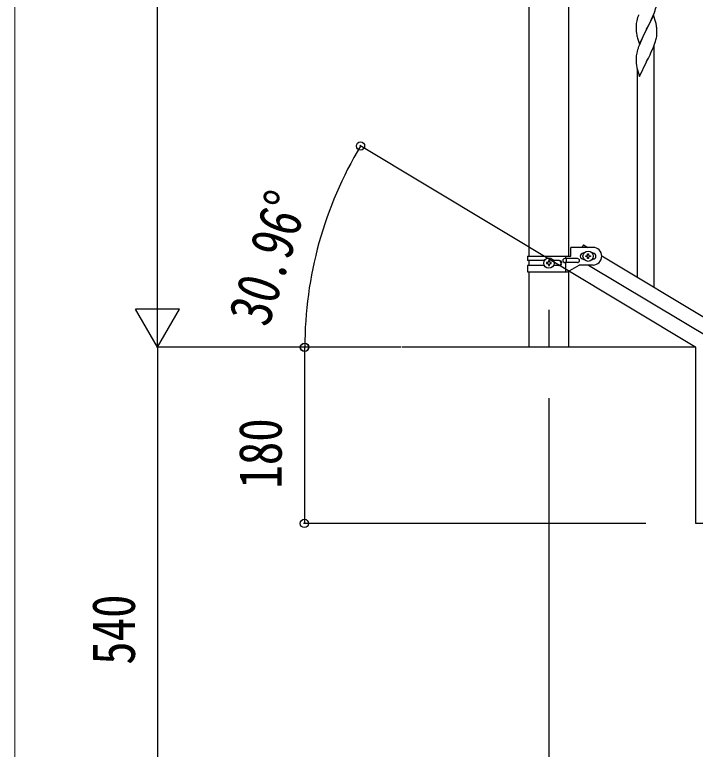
# Model space of a CAD drawing. Units: millimetres, scale not verified. Extents: x -4015 to 4015, y -2862 to 2860.
# Drawn here: x -3965 to -3270, y -1861 to -1110 of the extents above; entities that cross this region are included whole.
import ezdxf
from ezdxf.enums import TextEntityAlignment as Align

# ---------------------------------------------------------------- set-up
doc = ezdxf.new("R2010")
doc.units = ezdxf.units.MM
doc.header["$LTSCALE"] = 10
for name, color, linetype in [('0-2_YKK_12', 2, 'Continuous'), ('0-3_YKK_A1', 4, 'Continuous'), ('0-4_YKK_D', 6, 'Continuous')]:
    doc.layers.add(name, color=color, linetype=linetype)
doc.layers.add('0-5_YKK_ZWAK', color=92, linetype='Continuous', lineweight=18)
doc.styles.add('ＭＳ ゴシック', font='')
doc.styles.get('ＭＳ ゴシック').set_extended_font_data('MS Gothic')

msp = doc.modelspace()

# ---------------------------------------------------------------- linework, layer by layer
at = {"layer": '0-2_YKK_12'}
msp.add_line((-3419.17, -1411.78), (-3419.17, -1449.9), dxfattribs=at)
at = {"layer": '0-3_YKK_A1'}
for p, q in [((-3439.42, -1356.84), (-3439.42, -519.9)), ((-3398.92, -1356.84), (-3398.92, -519.9)), ((-3311.67, -1388.59), (-3311.67, -1141.31)), ((-3328.67, -1378.39), (-3328.67, -1166.51)), ((-3396.67, -1356.84), (-3396.67, -1347.84)), ((-3374.17, -1347.84), (-3396.67, -1347.84)), ((-3383.89, -1345.27), (-3385.44, -1347.84)), ((-3383.89, -1345.27), (-3379.6, -1347.84)), ((-3441.17, -1356.84), (-3441.17, -1361.34)), ((-3441.17, -1356.84), (-3396.67, -1356.84)), ((-3402.2, -1356.84), (-3402.2, -1359.34)), ((-3384.17, -1353.84), (-3383.54, -1353.84)), ((-3380.61, -1357.32), (-3381.57, -1357.32)), ((-3377.73, -1356.36), (-3376.77, -1356.36)), ((-3374.8, -1353.84), (-3374.17, -1353.84)), ((-3365.18, -1356.49), (-2559.6, -1839.77)), ((-3423.85, -1361.34), (-3441.17, -1361.34)), ((-3439.42, -1366.34), (-3439.42, -1361.34)), ((-3420.61, -1363.37), (-3421.57, -1363.37)), ((-3417.73, -1364.33), (-3416.77, -1364.33)), ((-3408.58, -1361.34), (-3414.5, -1361.34)), ((-3389.97, -1359.34), (-3403.05, -1359.34)), ((-3389.97, -1363.34), (-3403.05, -1363.34)), ((-3402.2, -1363.34), (-3402.2, -1372.84)), ((-3401.65, -1359.34), (-3401.65, -1363.34)), ((-3400.3, -1372.84), (-3388.17, -1365.84)), ((-3374.17, -1365.84), (-3388.17, -1365.84)), ((-3384.17, -1359.84), (-3383.54, -1359.84)), ((-3378.75, -1365.84), (-2573.17, -1849.12)), ((-3374.8, -1359.84), (-3374.17, -1359.84)), ((-3441.17, -1366.34), (-3441.17, -1372.84)), ((-3423.85, -1366.34), (-3441.17, -1366.34)), ((-3441.17, -1372.84), (-3400.3, -1372.84)), ((-3439.42, -1449.9), (-3439.42, -1372.84)), ((-3408.58, -1366.34), (-3414.5, -1366.34)), ((-3398.92, -1449.9), (-3398.92, -1372.05)), ((-3398.92, -1449.9), (-3439.42, -1449.9))]:
    msp.add_line(p, q, dxfattribs=at)
for points in [[(-3329.45, -1130.68), (-3329.24, -1131.62), (-3328.92, -1132.82), (-3328.56, -1134.09), (-3326.72, -1140.23), (-3319.5, -1125.37), (-3319.33, -1125.04), (-3317.61, -1121.65), (-3315.66, -1117.67), (-3314.99, -1116.25), (-3313.88, -1113.81), (-3312.6, -1110.79), (-3311.42, -1107.75), (-3310.71, -1105.74), (-3310.24, -1104.25), (-3309.69, -1102.32), (-3309.36, -1100.9), (-3309.09, -1099.53), (-3308.9, -1098.22)], [(-3312.27, -1110.51), (-3319.5, -1125.37), (-3319.84, -1126.04), (-3323.11, -1132.6), (-3324.22, -1134.97), (-3325.33, -1137.43), (-3326.8, -1140.96), (-3327.57, -1142.99)], [(-3309.54, -1120.05), (-3309.76, -1119.11), (-3310.01, -1118.16), (-3312.27, -1110.51)], [(-3328.6, -1113.12), (-3329.04, -1114.59), (-3329.53, -1116.5), (-3329.82, -1117.89), (-3330.04, -1119.22)], [(-3330.17, -1120.5), (-3330.21, -1121.31), (-3330.22, -1121.71), (-3330.2, -1123.57), (-3330.17, -1124.58), (-3330.12, -1125.52), (-3330.04, -1126.68)], [(-3308.8, -1129.83), (-3308.78, -1129.03), (-3308.78, -1127.89), (-3308.83, -1126.16), (-3308.89, -1124.92), (-3309, -1123.51)], [(-3329.45, -1163.55), (-3329.24, -1164.49), (-3328.99, -1165.45), (-3326.72, -1173.1), (-3319.5, -1158.24), (-3319.33, -1157.91), (-3317.61, -1154.52), (-3315.89, -1151.01), (-3314.99, -1149.12), (-3313.88, -1146.67), (-3312.81, -1144.17), (-3311.61, -1141.13), (-3310.88, -1139.11), (-3310.39, -1137.62), (-3309.82, -1135.66), (-3309.36, -1133.77), (-3309.09, -1132.4), (-3308.9, -1131.09)], [(-3328.6, -1145.99), (-3329.04, -1147.46), (-3329.53, -1149.37), (-3329.82, -1150.75), (-3330.04, -1152.09)], [(-3330.17, -1153.36), (-3330.21, -1154.18), (-3330.22, -1154.57), (-3330.2, -1156.43), (-3330.17, -1157.44), (-3330.12, -1158.39), (-3330.04, -1159.55)], [(-3381.57, -1357.32), (-3381.57, -1356.36), (-3380.61, -1356.36)], [(-3379.65, -1355.4), (-3379.65, -1354.44), (-3378.69, -1354.44), (-3378.69, -1355.4)], [(-3378.69, -1358.28), (-3378.69, -1359.24), (-3379.65, -1359.24), (-3379.65, -1358.28)], [(-3376.77, -1356.36), (-3376.77, -1357.32), (-3377.73, -1357.32)], [(-3421.57, -1363.37), (-3421.57, -1364.33), (-3420.61, -1364.33)], [(-3418.69, -1362.41), (-3418.69, -1361.45), (-3419.65, -1361.45), (-3419.65, -1362.41)], [(-3419.65, -1365.29), (-3419.65, -1366.25), (-3418.69, -1366.25), (-3418.69, -1365.29)], [(-3416.77, -1364.33), (-3416.77, -1363.37), (-3417.73, -1363.37)], [(-2669.17, -1809.9), (-2969.17, -1809.9), (-2969.17, -1629.9), (-3269.17, -1629.9), (-3269.17, -1449.9), (-3569.17, -1449.9)]]:
    msp.add_lwpolyline(points, dxfattribs=at)
for centre in [(-3379.17, -1356.84), (-3419.17, -1363.85)]:
    msp.add_circle(centre, 5.3, dxfattribs=at)
for centre, radius, start, end in [((-3252.93, -1137.37), 79.46, 159.94312, 162.23488), ((-3298.18, -1123.11), 32.09, 173.04137, 175.33313), ((-3351.03, -1128.76), 42.39, 9.56096, 11.85272), ((-3353.8, -1128.36), 45.06, 6.18616, 8.47791), ((-3290.2, -1123.23), 39.99, 184.955, 187.24675), ((-3269.41, -1118.98), 61.18, 188.73798, 191.02974), ((-3340.21, -1127.84), 31.48, 354.06969, 356.36145), ((-3252.96, -1170.24), 79.44, 159.93728, 162.22903), ((-3298.22, -1155.97), 32.06, 173.03459, 175.32634), ((-3290.16, -1156.1), 40.03, 184.94929, 187.24105), ((-3269.38, -1151.85), 61.2, 188.73397, 191.02572), ((-3374.17, -1356.84), 9, 270, 90), ((-3384.17, -1356.84), 3, 90, 270), ((-3380.61, -1355.4), 0.96, 270, 0), ((-3380.61, -1358.28), 0.96, 0, 90), ((-3377.73, -1355.4), 0.96, 180, 270), ((-3377.73, -1358.28), 0.96, 90, 180), ((-3374.17, -1356.84), 3, 270, 90), ((-3420.61, -1362.41), 0.96, 270, 0), ((-3420.61, -1365.29), 0.96, 0, 90), ((-3417.73, -1362.41), 0.96, 180, 270), ((-3417.73, -1365.29), 0.96, 90, 180), ((-3409.33, -1363.84), 2.5, 270, 90), ((-3408.58, -1363.84), 2.5, 270, 90), ((-3403.05, -1361.34), 2, 90, 270), ((-3389.97, -1361.34), 2, 270, 90)]:
    msp.add_arc(centre, radius, start, end, dxfattribs=at)
at = {"layer": '0-4_YKK_D'}
for p, q in [((-3819.17, -1404.9), (-3819.17, -494.9)), ((-3270.03, -1449.39), (-3612.67, -1243.81)), ((-3819.17, -1449.9), (-3819.17, -1371.96)), ((-3819.17, -1449.9), (-3841.67, -1410.93)), ((-3796.67, -1410.93), (-3841.67, -1410.93)), ((-3819.17, -1449.9), (-3796.67, -1410.93)), ((-3698.01, -1449.9), (-3820.17, -1449.9)), ((-3643.93, -1449.9), (-3820.17, -1449.9)), ((-3819.17, -1449.9), (-3819.17, -1989.9)), ((-3620.17, -1449.9), (-3670.17, -1449.9)), ((-3570.17, -1449.9), (-3669.75, -1449.9)), ((-3669.17, -1449.9), (-3669.17, -1629.9)), ((-3419.17, -1501.9), (-3419.17, -2140.9)), ((-3320.17, -1629.9), (-3670.17, -1629.9))]:
    msp.add_line(p, q, dxfattribs=at)
for centre in [(-3611.81, -1244.32), (-3669.17, -1449.9), (-3668.75, -1449.9), (-3669.17, -1629.9)]:
    msp.add_circle(centre, 4.25, dxfattribs=at)
msp.add_arc((-3269.17, -1449.9), 399.58, 149.03624, 180, dxfattribs=at)
at = {"layer": '0-5_YKK_ZWAK', "color": 7}
msp.add_line((-3965.28, -2489.9), (-3965.28, 2810.1), dxfattribs=at)

# ---------------------------------------------------------------- texts
at = {"layer": '0-4_YKK_D', "style": 'ＭＳ ゴシック', "width": 0.8}
for s, rotation, p in [('30.96°', 72.415, (-3693.49, -1434.59)), ('180', 90, (-3679.17, -1594.3)), ('540', 90, (-3829.17, -1774.3))]:
    msp.add_text(s, height=43.99, rotation=rotation, dxfattribs=at).set_placement(p, align=Align.BOTTOM_LEFT)

doc.saveas('drawing.dxf')
